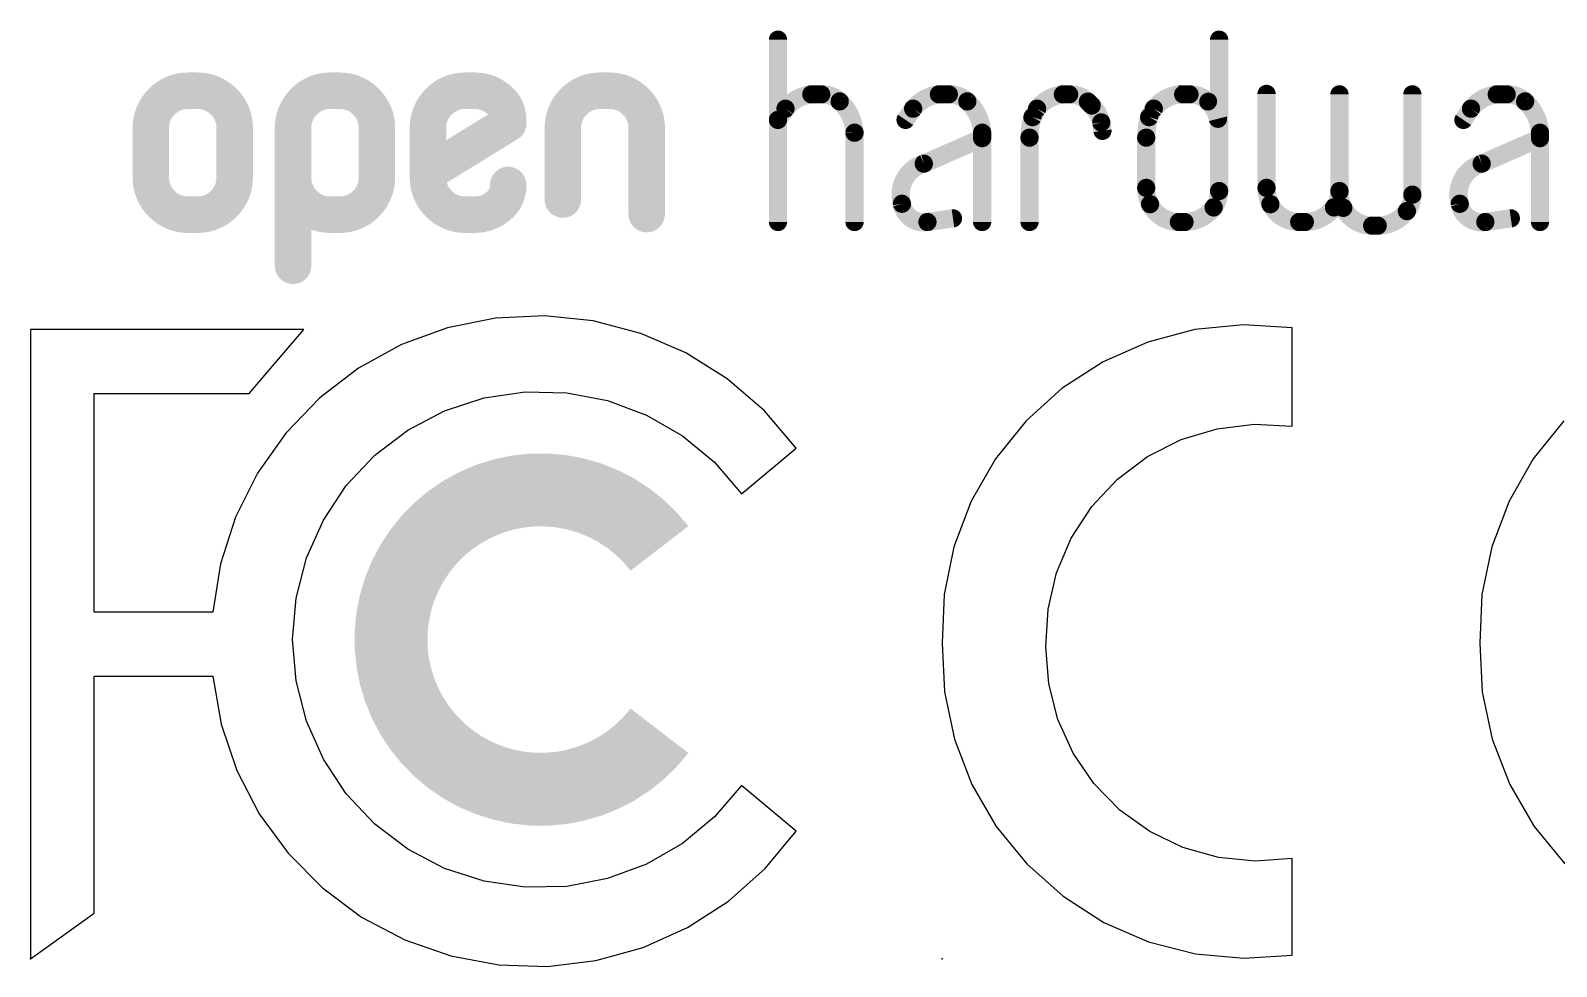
# Model space of a CAD drawing. Extents: x 0 to 129, y -3 to 21.
# Drawn here: x 58.42 to 69.05, y -0.05 to 6.46 of the extents above; entities that cross this region are included whole.
import ezdxf

# ---------------------------------------------------------------- set-up
doc = ezdxf.new("R2010")
doc.units = 0
doc.layers.add('21', color=253, linetype='CONTINUOUS')
doc.layers.add('23', color=7, linetype='CONTINUOUS')

msp = doc.modelspace()

# ---------------------------------------------------------------- linework, layer by layer
at = {"layer": '21'}
for p, q in [((62.0012, 4.4774), (61.6602, 4.4614)), ((62.3407, 4.4416), (62.0012, 4.4774)), ((60.325, 4.3815), (58.42, 4.3815)), ((58.42, 4.3815), (58.42, 0)), ((59.944, 3.937), (60.325, 4.3815)), ((61.3255, 4.3941), (61.0049, 4.2771)), ((61.6602, 4.4614), (61.3255, 4.3941)), ((62.6709, 4.355), (62.3407, 4.4416)), ((66.5315, 4.3811), (66.2032, 4.2946)), ((66.8695, 4.4145), (66.5315, 4.3811)), ((67.2084, 4.3942), (66.8695, 4.4145)), ((67.2084, 3.7084), (67.2084, 4.3942)), ((61.0049, 4.2771), (60.7055, 4.113)), ((62.9842, 4.2195), (62.6709, 4.355)), ((66.2032, 4.2946), (65.8926, 4.1574)), ((63.2735, 4.0383), (62.9842, 4.2195)), ((65.8926, 4.1574), (65.6076, 3.9728)), ((60.7055, 4.113), (60.4345, 3.9055)), ((58.8645, 2.413), (58.8645, 3.937)), ((58.8645, 3.937), (59.944, 3.937)), ((61.5799, 3.9054), (61.8661, 3.9476)), ((61.8661, 3.9476), (62.1553, 3.9416)), ((62.1553, 3.9416), (62.4394, 3.8873)), ((63.5321, 3.8154), (63.2735, 4.0383)), ((65.6076, 3.9728), (65.3553, 3.7455)), ((60.4345, 3.9055), (60.1978, 3.6595)), ((61.3048, 3.816), (61.5799, 3.9054)), ((62.4394, 3.8873), (62.7106, 3.7865)), ((61.0484, 3.6819), (61.3048, 3.816)), ((62.7106, 3.7865), (62.9611, 3.6419)), ((63.754, 3.556), (63.5321, 3.8154)), ((65.3553, 3.7455), (65.1421, 3.4812)), ((66.6868, 3.6914), (66.9468, 3.7227)), ((66.9468, 3.7227), (67.2084, 3.7084)), ((69.1018, 3.7455), (68.8886, 3.4812)), ((60.1978, 3.6595), (60.001, 3.3805)), ((60.818, 3.507), (61.0484, 3.6819)), ((62.9611, 3.6419), (63.184, 3.4575)), ((66.2024, 3.497), (66.4361, 3.6154)), ((66.4361, 3.6154), (66.6868, 3.6914)), ((63.373, 3.2385), (63.754, 3.556)), ((60.62, 3.2962), (60.818, 3.507)), ((63.184, 3.4575), (63.373, 3.2385)), ((65.1421, 3.4812), (64.9734, 3.1866)), ((65.9929, 3.3398), (66.2024, 3.497)), ((68.8886, 3.4812), (68.7199, 3.1866)), ((60.001, 3.3805), (59.8487, 3.075)), ((60.4599, 3.0552), (60.62, 3.2962)), ((65.8138, 3.1486), (65.9929, 3.3398)), ((64.9734, 3.1866), (64.8533, 2.8689)), ((65.6706, 2.9293), (65.8138, 3.1486)), ((68.7199, 3.1866), (68.5998, 2.8689)), ((59.8487, 3.075), (59.7442, 2.75)), ((60.3422, 2.791), (60.4599, 3.0552)), ((65.5677, 2.6884), (65.6706, 2.9293)), ((60.2703, 2.5108), (60.3422, 2.791)), ((64.8533, 2.8689), (64.785, 2.5363)), ((68.5998, 2.8689), (68.5315, 2.5363)), ((59.7442, 2.75), (59.69, 2.413)), ((65.5082, 2.4333), (65.5677, 2.6884)), ((60.2461, 2.2225), (60.2703, 2.5108)), ((64.785, 2.5363), (64.77, 2.1971)), ((68.5315, 2.5363), (68.5165, 2.1971)), ((59.69, 2.413), (58.8645, 2.413)), ((65.4939, 2.1717), (65.5082, 2.4333)), ((60.2703, 1.9342), (60.2461, 2.2225)), ((64.77, 2.1971), (64.7868, 1.8597)), ((65.5133, 1.9153), (65.4939, 2.1717)), ((68.5165, 2.1971), (68.5333, 1.8597)), ((58.8645, 0.3175), (58.8645, 1.9685)), ((58.8645, 1.9685), (59.69, 1.9685)), ((59.69, 1.9685), (59.7489, 1.6336)), ((60.3422, 1.654), (60.2703, 1.9342)), ((65.577, 1.6661), (65.5133, 1.9153)), ((64.7868, 1.8597), (64.8568, 1.5292)), ((68.5333, 1.8597), (68.6033, 1.5292)), ((59.7489, 1.6336), (59.8576, 1.3115)), ((60.4599, 1.3898), (60.3422, 1.654)), ((65.6829, 1.4317), (65.577, 1.6661)), ((64.8568, 1.5292), (64.978, 1.2139)), ((68.6033, 1.5292), (68.7245, 1.2139)), ((60.62, 1.1488), (60.4599, 1.3898)), ((65.828, 1.2193), (65.6829, 1.4317)), ((59.8576, 1.3115), (60.0138, 1.0094)), ((63.373, 1.2065), (63.184, 0.9875)), ((63.754, 0.889), (63.373, 1.2065)), ((64.978, 1.2139), (65.1476, 0.9218)), ((66.0077, 1.0354), (65.828, 1.2193)), ((68.7245, 1.2139), (68.8941, 0.9218)), ((60.818, 0.938), (60.62, 1.1488)), ((60.0138, 1.0094), (60.2138, 0.7345)), ((63.184, 0.9875), (62.9611, 0.8031)), ((66.2166, 0.8854), (66.0077, 1.0354)), ((61.0484, 0.7631), (60.818, 0.938)), ((63.5367, 0.6275), (63.754, 0.889)), ((65.1476, 0.9218), (65.3612, 0.6601)), ((66.4484, 0.774), (66.2166, 0.8854)), ((68.8941, 0.9218), (69.1077, 0.6601)), ((61.3048, 0.629), (61.0484, 0.7631)), ((62.9611, 0.8031), (62.7106, 0.6585)), ((66.696, 0.7045), (66.4484, 0.774)), ((60.2138, 0.7345), (60.453, 0.4929)), ((62.7106, 0.6585), (62.4394, 0.5577)), ((65.3612, 0.6601), (65.6135, 0.4354)), ((66.9519, 0.6791), (66.696, 0.7045)), ((67.2084, 0.6985), (66.9519, 0.6791)), ((67.2084, 0.0254), (67.2084, 0.6985)), ((61.5799, 0.5396), (61.3048, 0.629)), ((61.8661, 0.4974), (61.5799, 0.5396)), ((62.4394, 0.5577), (62.1553, 0.5034)), ((63.2824, 0.4018), (63.5367, 0.6275)), ((60.453, 0.4929), (60.726, 0.2902)), ((62.1553, 0.5034), (61.8661, 0.4974)), ((65.6135, 0.4354), (65.898, 0.2534)), ((62.997, 0.217), (63.2824, 0.4018)), ((58.42, 0), (58.8645, 0.3175)), ((60.726, 0.2902), (61.0265, 0.131)), ((62.6869, 0.0776), (62.997, 0.217)), ((65.898, 0.2534), (66.2078, 0.1187)), ((61.0265, 0.131), (61.3476, 0.0191)), ((66.2078, 0.1187), (66.535, 0.0346)), ((61.3476, 0.0191), (61.6818, -0.043)), ((62.3593, -0.0135), (62.6869, 0.0776)), ((66.535, 0.0346), (66.8713, 0.0032)), ((66.8713, 0.0032), (67.2084, 0.0254)), ((61.6818, -0.043), (62.0217, -0.054)), ((62.0217, -0.054), (62.3593, -0.0135))]:
    msp.add_line(p, q, dxfattribs=at)
for points, const_width in [([(63.627, 5.842), (63.627, 6.4008)], 0.127), ([(66.7004, 5.3467), (66.7004, 6.4008)], 0.127), ([(59.5158, 6.0452), (59.5848, 6.0452)], 0.254), ([(60.5064, 6.0452), (60.5754, 6.0452)], 0.254), ([(61.4462, 6.0452), (61.5152, 6.0452)], 0.254), ([(62.386, 6.0452), (62.455, 6.0452)], 0.254), ([(59.3326, 5.9672), (59.3362, 5.9708)], 0.254), ([(59.7644, 5.9708), (59.768, 5.9672)], 0.254), ([(60.3232, 5.9672), (60.3268, 5.9708)], 0.254), ([(60.755, 5.9708), (60.7586, 5.9672)], 0.254), ([(61.263, 5.9672), (61.2666, 5.9708)], 0.254), ([(61.6948, 5.9708), (61.6984, 5.9672)], 0.254), ([(62.2028, 5.9672), (62.2064, 5.9708)], 0.254), ([(62.6346, 5.9708), (62.6382, 5.9672)], 0.254), ([(63.9282, 6.0198), (63.8592, 6.0198)], 0.127), ([(64.8172, 6.0198), (64.7482, 6.0198)], 0.127), ([(65.6554, 6.0198), (65.6118, 6.0198)], 0.127), ([(66.4936, 6.0198), (66.45, 6.0198)], 0.127), ([(67.0306, 6.0231), (67.0306, 5.3686)], 0.127), ([(67.5386, 6.0198), (67.5386, 5.3467)], 0.127), ([(68.0466, 5.3213), (68.0466, 6.0198)], 0.127), ([(68.7034, 6.0198), (68.6344, 6.0198)], 0.127), ([(63.6796, 5.92), (63.627, 5.842)], 0.127), ([(64.5686, 5.92), (64.516, 5.842)], 0.127), ([(65.4322, 5.92), (65.4001, 5.8612)], 0.127), ([(65.786, 5.969), (65.8125, 5.9425)], 0.127), ([(66.245, 5.92), (66.2129, 5.8612)], 0.127), ([(68.4548, 5.92), (68.4022, 5.842)], 0.127), ([(59.2582, 5.4392), (59.2582, 5.7876)], 0.254), ([(59.8424, 5.7876), (59.8424, 5.4392)], 0.254), ([(60.2488, 5.7912), (60.2488, 5.7876)], 0.254), ([(60.2488, 5.4392), (60.2488, 5.7876)], 0.254), ([(60.833, 5.7876), (60.833, 5.4392)], 0.254), ([(61.1886, 5.4392), (61.1886, 5.7876)], 0.254), ([(61.7474, 5.8166), (61.2104, 5.4864)], 0.254), ([(62.1284, 5.2868), (62.1284, 5.7876)], 0.254), ([(62.7126, 5.7876), (62.7126, 5.1852)], 0.254), ([(63.627, 5.1308), (63.627, 5.842)], 0.127), ([(65.8793, 5.8244), (65.8876, 5.7658)], 0.127), ([(64.1604, 5.1308), (64.1604, 5.7527)], 0.127), ([(64.643, 5.5372), (65.0494, 5.715)], 0.127), ([(65.0494, 5.715), (65.0494, 5.7527)], 0.127), ([(65.0494, 5.1308), (65.0494, 5.715)], 0.127), ([(65.3796, 5.7183), (65.3796, 5.1308)], 0.127), ([(66.1924, 5.7183), (66.1924, 5.3686)], 0.127), ([(68.5292, 5.5372), (68.9356, 5.715)], 0.127), ([(68.9356, 5.715), (68.9356, 5.7527)], 0.127), ([(68.9356, 5.1308), (68.9356, 5.715)], 0.127), ([(60.2488, 5.4392), (60.2488, 4.826)], 0.254), ([(59.3362, 5.256), (59.3326, 5.2596)], 0.254), ([(59.768, 5.2596), (59.7644, 5.256)], 0.254), ([(60.3268, 5.256), (60.3232, 5.2596)], 0.254), ([(60.7586, 5.2596), (60.755, 5.256)], 0.254), ([(61.2666, 5.256), (61.263, 5.2596)], 0.254), ([(61.6984, 5.2596), (61.6948, 5.256)], 0.254), ([(67.5386, 5.3467), (67.5386, 5.3432)], 0.127), ([(59.5848, 5.1816), (59.5158, 5.1816)], 0.254), ([(60.5754, 5.1816), (60.5064, 5.1816)], 0.254), ([(61.5152, 5.1816), (61.4462, 5.1816)], 0.254), ([(64.6684, 5.1308), (64.8462, 5.1562)], 0.127), ([(68.5546, 5.1308), (68.7324, 5.1562)], 0.127), ([(66.4202, 5.1308), (66.4591, 5.1308)], 0.127), ([(67.2584, 5.1308), (67.2973, 5.1308)], 0.127), ([(67.7664, 5.1054), (67.8053, 5.1054)], 0.127)]:
    msp.add_lwpolyline(points, dxfattribs=dict(at, const_width=const_width))
for points, const_width in [([(63.6588, 6.4008, 1), (63.5953, 6.4008)], 0.0635), ([(66.7322, 6.4008, 1), (66.6686, 6.4008)], 0.0635), ([(59.5158, 6.0452, 0.199), (59.3362, 5.9708)], 0.254), ([(59.5158, 6.1087, 1), (59.5158, 5.9817)], 0.127), ([(59.5158, 5.9817, 1), (59.5158, 6.1087)], 0.127), ([(59.7644, 5.9708, 0.199), (59.5848, 6.0452)], 0.254), ([(59.5848, 6.1087, 1), (59.5848, 5.9817)], 0.127), ([(59.5848, 5.9817, 1), (59.5848, 6.1087)], 0.127), ([(60.5064, 6.0452, 0.199), (60.3268, 5.9708)], 0.254), ([(60.5064, 6.1087, 1), (60.5064, 5.9817)], 0.127), ([(60.5064, 5.9817, 1), (60.5064, 6.1087)], 0.127), ([(60.755, 5.9708, 0.199), (60.5754, 6.0452)], 0.254), ([(60.5754, 6.1087, 1), (60.5754, 5.9817)], 0.127), ([(60.5754, 5.9817, 1), (60.5754, 6.1087)], 0.127), ([(61.4462, 6.0452, 0.199), (61.2666, 5.9708)], 0.254), ([(61.4462, 6.1087, 1), (61.4462, 5.9817)], 0.127), ([(61.4462, 5.9817, 1), (61.4462, 6.1087)], 0.127), ([(61.6948, 5.9708, 0.199), (61.5152, 6.0452)], 0.254), ([(61.5152, 6.1087, 1), (61.5152, 5.9817)], 0.127), ([(61.5152, 5.9817, 1), (61.5152, 6.1087)], 0.127), ([(62.386, 6.0452, 0.199), (62.2064, 5.9708)], 0.254), ([(62.386, 6.1087, 1), (62.386, 5.9817)], 0.127), ([(62.386, 5.9817, 1), (62.386, 6.1087)], 0.127), ([(62.6346, 5.9708, 0.199), (62.455, 6.0452)], 0.254), ([(62.455, 6.1087, 1), (62.455, 5.9817)], 0.127), ([(62.455, 5.9817, 1), (62.455, 6.1087)], 0.127), ([(59.3326, 5.9672, 0.1989), (59.2582, 5.7876)], 0.254), ([(59.2877, 6.0121, 1), (59.3775, 5.9223)], 0.127), ([(59.2913, 6.0157, 1), (59.3811, 5.9259)], 0.127), ([(59.3775, 5.9223, 1), (59.2877, 6.0121)], 0.127), ([(59.3811, 5.9259, 1), (59.2913, 6.0157)], 0.127), ([(59.8093, 6.0157, 1), (59.7195, 5.9259)], 0.127), ([(59.8424, 5.7876, 0.1989), (59.768, 5.9672)], 0.254), ([(59.8129, 6.0121, 1), (59.7231, 5.9223)], 0.127), ([(59.7195, 5.9259, 1), (59.8093, 6.0157)], 0.127), ([(59.7231, 5.9223, 1), (59.8129, 6.0121)], 0.127), ([(60.3232, 5.9672, 0.1989), (60.2488, 5.7876)], 0.254), ([(60.2783, 6.0121, 1), (60.3681, 5.9223)], 0.127), ([(60.2819, 6.0157, 1), (60.3717, 5.9259)], 0.127), ([(60.3681, 5.9223, 1), (60.2783, 6.0121)], 0.127), ([(60.3717, 5.9259, 1), (60.2819, 6.0157)], 0.127), ([(60.7999, 6.0157, 1), (60.7101, 5.9259)], 0.127), ([(60.833, 5.7876, 0.1989), (60.7586, 5.9672)], 0.254), ([(60.8035, 6.0121, 1), (60.7137, 5.9223)], 0.127), ([(60.7101, 5.9259, 1), (60.7999, 6.0157)], 0.127), ([(60.7137, 5.9223, 1), (60.8035, 6.0121)], 0.127), ([(61.263, 5.9672, 0.1989), (61.1886, 5.7876)], 0.254), ([(61.2181, 6.0121, 1), (61.3079, 5.9223)], 0.127), ([(61.2217, 6.0157, 1), (61.3115, 5.9259)], 0.127), ([(61.3079, 5.9223, 1), (61.2181, 6.0121)], 0.127), ([(61.3115, 5.9259, 1), (61.2217, 6.0157)], 0.127), ([(61.7397, 6.0157, 1), (61.6499, 5.9259)], 0.127), ([(61.7474, 5.8384, 0.1989), (61.6984, 5.9672)], 0.254), ([(61.7446, 6.0108, 1), (61.6522, 5.9236)], 0.127), ([(61.6499, 5.9259, 1), (61.7397, 6.0157)], 0.127), ([(61.6535, 5.9223, 1), (61.7433, 6.0121)], 0.127), ([(62.2028, 5.9672, 0.1989), (62.1284, 5.7876)], 0.254), ([(62.1579, 6.0121, 1), (62.2477, 5.9223)], 0.127), ([(62.1615, 6.0157, 1), (62.2513, 5.9259)], 0.127), ([(62.2477, 5.9223, 1), (62.1579, 6.0121)], 0.127), ([(62.2513, 5.9259, 1), (62.1615, 6.0157)], 0.127), ([(62.6795, 6.0157, 1), (62.5897, 5.9259)], 0.127), ([(62.7126, 5.7876, 0.1989), (62.6382, 5.9672)], 0.254), ([(62.6831, 6.0121, 1), (62.5933, 5.9223)], 0.127), ([(62.5897, 5.9259, 1), (62.6795, 6.0157)], 0.127), ([(62.5933, 5.9223, 1), (62.6831, 6.0121)], 0.127), ([(63.8592, 6.0198, 0.1989), (63.6796, 5.92)], 0.127), ([(63.8592, 6.0515, 1), (63.8592, 5.9881)], 0.0635), ([(63.8628, 5.9883, 1), (63.8556, 6.0513)], 0.0635), ([(64.057, 5.9708, 0.1991), (63.9282, 6.0198)], 0.127), ([(63.9273, 6.0515, 1), (63.9291, 5.9881)], 0.0635), ([(63.9282, 5.9881, 1), (63.9282, 6.0515)], 0.0635), ([(64.7482, 6.0198, 0.1989), (64.5686, 5.92)], 0.127), ([(64.7482, 6.0515, 1), (64.7482, 5.9881)], 0.0635), ([(64.7518, 5.9883, 1), (64.7446, 6.0513)], 0.0635), ([(64.946, 5.9708, 0.1991), (64.8172, 6.0198)], 0.127), ([(64.8163, 6.0515, 1), (64.8181, 5.9881)], 0.0635), ([(64.8172, 5.9881, 1), (64.8172, 6.0515)], 0.0635), ([(65.6118, 6.0198, 0.1989), (65.4322, 5.92)], 0.127), ([(65.6118, 6.0515, 1), (65.6118, 5.9881)], 0.0635), ([(65.6154, 5.9883, 1), (65.6082, 6.0513)], 0.0635), ([(65.7842, 5.9708, 0.1991), (65.6554, 6.0198)], 0.127), ([(65.6545, 6.0515, 1), (65.6563, 5.9881)], 0.0635), ([(65.6554, 5.9881, 1), (65.6554, 6.0515)], 0.0635), ([(66.4246, 6.0198, 0.1989), (66.245, 5.92)], 0.127), ([(66.45, 6.0515, 1), (66.45, 5.9881)], 0.0635), ([(66.4282, 5.9883, 1), (66.421, 6.0513)], 0.0635), ([(66.6224, 5.9708, 0.1991), (66.4936, 6.0198)], 0.127), ([(66.4927, 6.0515, 1), (66.4945, 5.9881)], 0.0635), ([(66.4936, 5.9881, 1), (66.4936, 6.0515)], 0.0635), ([(67.0624, 6.0231, 1), (66.9989, 6.0231)], 0.0635), ([(67.5704, 6.0198, 1), (67.5069, 6.0198)], 0.0635), ([(68.0784, 6.0198, 1), (68.0148, 6.0198)], 0.0635), ([(68.6344, 6.0198, 0.1989), (68.4548, 5.92)], 0.127), ([(68.6344, 6.0515, 1), (68.6344, 5.9881)], 0.0635), ([(68.638, 5.9883, 1), (68.6308, 6.0513)], 0.0635), ([(68.8322, 5.9708, 0.1991), (68.7034, 6.0198)], 0.127), ([(68.7025, 6.0515, 1), (68.7043, 5.9881)], 0.0635), ([(68.7034, 5.9881, 1), (68.7034, 6.0515)], 0.0635), ([(63.6547, 5.9397, 1), (63.7045, 5.9003)], 0.0635), ([(63.7059, 5.9022, 1), (63.6533, 5.9378)], 0.0635), ([(64.1604, 5.7527, 0.1993), (64.057, 5.9708)], 0.127), ([(64.0783, 5.9944, 1), (64.0357, 5.9472)], 0.0635), ([(64.0352, 5.9477, 1), (64.0788, 5.9939)], 0.0635), ([(64.5437, 5.9397, 1), (64.5935, 5.9003)], 0.0635), ([(64.5949, 5.9022, 1), (64.5423, 5.9378)], 0.0635), ([(65.0494, 5.7527, 0.1993), (64.946, 5.9708)], 0.127), ([(64.9673, 5.9944, 1), (64.9247, 5.9472)], 0.0635), ([(64.9242, 5.9477, 1), (64.9678, 5.9939)], 0.0635), ([(65.4073, 5.9397, 1), (65.4571, 5.9003)], 0.0635), ([(65.4601, 5.9048, 1), (65.4043, 5.9352)], 0.0635), ([(65.8085, 5.9915, 1), (65.7635, 5.9465)], 0.0635), ([(65.7624, 5.9477, 1), (65.806, 5.9939)], 0.0635), ([(65.8793, 5.8244, 0.1359), (65.8125, 5.9425)], 0.127), ([(65.835, 5.9649, 1), (65.79, 5.9201)], 0.0635), ([(65.79, 5.92, 1), (65.835, 5.965)], 0.0635), ([(66.2201, 5.9397, 1), (66.2699, 5.9003)], 0.0635), ([(66.2729, 5.9048, 1), (66.2171, 5.9352)], 0.0635), ([(66.6921, 5.8498, 0.1359), (66.6253, 5.9679)], 0.127), ([(66.6478, 5.9903, 1), (66.6028, 5.9455)], 0.0635), ([(66.6006, 5.9477, 1), (66.6442, 5.9939)], 0.0635), ([(68.4299, 5.9397, 1), (68.4797, 5.9003)], 0.0635), ([(68.4811, 5.9022, 1), (68.4285, 5.9378)], 0.0635), ([(68.9356, 5.7527, 0.1993), (68.8322, 5.9708)], 0.127), ([(68.8535, 5.9944, 1), (68.8109, 5.9472)], 0.0635), ([(68.8104, 5.9477, 1), (68.854, 5.9939)], 0.0635), ([(59.3217, 5.7876, 1), (59.1947, 5.7876)], 0.127), ([(59.1947, 5.7876, 1), (59.3217, 5.7876)], 0.127), ([(59.9059, 5.7876, 1), (59.7789, 5.7876)], 0.127), ([(59.7789, 5.7876, 1), (59.9059, 5.7876)], 0.127), ([(60.3123, 5.7912, 1), (60.1853, 5.7912)], 0.127), ([(60.3123, 5.7876, 1), (60.1853, 5.7876)], 0.127), ([(60.1853, 5.7876, 1), (60.3123, 5.7876)], 0.127), ([(60.1853, 5.7876, 1), (60.3123, 5.7876)], 0.127), ([(60.8965, 5.7876, 1), (60.7695, 5.7876)], 0.127), ([(60.7695, 5.7876, 1), (60.8965, 5.7876)], 0.127), ([(61.2521, 5.7876, 1), (61.1251, 5.7876)], 0.127), ([(61.1251, 5.7876, 1), (61.2521, 5.7876)], 0.127), ([(61.6839, 5.8402, 1), (61.8109, 5.8366)], 0.127), ([(61.7807, 5.7625, 1), (61.7141, 5.8707)], 0.127), ([(62.1919, 5.7876, 1), (62.0649, 5.7876)], 0.127), ([(62.0649, 5.7876, 1), (62.1919, 5.7876)], 0.127), ([(62.7761, 5.7876, 1), (62.6491, 5.7876)], 0.127), ([(62.6491, 5.7876, 1), (62.7761, 5.7876)], 0.127), ([(63.6588, 5.842, 1), (63.5953, 5.842)], 0.0635), ([(63.6007, 5.8598, 1), (63.6533, 5.8242)], 0.0635), ([(63.5953, 5.842, 1), (63.6588, 5.842)], 0.0635), ([(64.4897, 5.8598, 1), (64.5423, 5.8242)], 0.0635), ([(65.4001, 5.8612, 0.0713), (65.3796, 5.7183)], 0.127), ([(65.3722, 5.8764, 1), (65.428, 5.846)], 0.0635), ([(65.4306, 5.8523, 1), (65.3696, 5.8701)], 0.0635), ([(65.9107, 5.8289, 1), (65.8479, 5.8199)], 0.0635), ([(65.8485, 5.8167, 1), (65.9101, 5.8321)], 0.0635), ([(66.2129, 5.8612, 0.0713), (66.1924, 5.7183)], 0.127), ([(66.185, 5.8764, 1), (66.2408, 5.846)], 0.0635), ([(66.2434, 5.8523, 1), (66.1824, 5.8701)], 0.0635), ([(66.6613, 5.8421, 1), (66.7229, 5.8575)], 0.0635), ([(68.3759, 5.8598, 1), (68.4285, 5.8242)], 0.0635), ([(64.1922, 5.7527, 1), (64.1287, 5.7527)], 0.0635), ([(64.1287, 5.7511, 1), (64.1921, 5.7543)], 0.0635), ([(65.0812, 5.7527, 1), (65.0177, 5.7527)], 0.0635), ([(65.0177, 5.7511, 1), (65.0811, 5.7543)], 0.0635), ([(65.0812, 5.715, 1), (65.0177, 5.715)], 0.0635), ([(65.0177, 5.715, 1), (65.0812, 5.715)], 0.0635), ([(65.0621, 5.6859, 1), (65.0367, 5.7441)], 0.0635), ([(65.4113, 5.7183, 1), (65.3478, 5.7183)], 0.0635), ([(65.3479, 5.7183, 1), (65.4113, 5.7183)], 0.0635), ([(65.8562, 5.7613, 1), (65.919, 5.7703)], 0.0635), ([(66.2242, 5.7183, 1), (66.1607, 5.7183)], 0.0635), ([(66.1607, 5.7183, 1), (66.2241, 5.7183)], 0.0635), ([(68.9674, 5.7527, 1), (68.9039, 5.7527)], 0.0635), ([(68.9039, 5.7511, 1), (68.9673, 5.7543)], 0.0635), ([(68.9674, 5.715, 1), (68.9039, 5.715)], 0.0635), ([(68.9039, 5.715, 1), (68.9674, 5.715)], 0.0635), ([(68.9483, 5.6859, 1), (68.9229, 5.7441)], 0.0635), ([(59.2582, 5.4392, 0.1989), (59.3326, 5.2596)], 0.254), ([(59.3217, 5.4392, 1), (59.1947, 5.4392)], 0.127), ([(59.768, 5.2596, 0.1989), (59.8424, 5.4392)], 0.254), ([(59.9059, 5.4392, 1), (59.7789, 5.4392)], 0.127), ([(60.3123, 5.4392, 1), (60.1853, 5.4392)], 0.127), ([(60.2488, 5.4392, 0.1989), (60.3232, 5.2596)], 0.254), ([(60.3123, 5.4392, 1), (60.1853, 5.4392)], 0.127), ([(60.7586, 5.2596, 0.1989), (60.833, 5.4392)], 0.254), ([(60.8965, 5.4392, 1), (60.7695, 5.4392)], 0.127), ([(61.1886, 5.4392, 0.1989), (61.263, 5.2596)], 0.254), ([(61.2521, 5.4392, 1), (61.1251, 5.4392)], 0.127), ([(61.1771, 5.5405, 1), (61.2437, 5.4323)], 0.127), ([(64.643, 5.5372, 0.4142), (64.4906, 5.2578)], 0.127), ([(64.6303, 5.5663, 1), (64.6557, 5.5081)], 0.0635), ([(64.652, 5.5067, 1), (64.634, 5.5677)], 0.0635), ([(68.5292, 5.5372, 0.4142), (68.3768, 5.2578)], 0.127), ([(68.5165, 5.5663, 1), (68.5419, 5.5081)], 0.0635), ([(68.5382, 5.5067, 1), (68.5202, 5.5677)], 0.0635), ([(59.1947, 5.4392, 1), (59.3217, 5.4392)], 0.127), ([(59.7789, 5.4392, 1), (59.9059, 5.4392)], 0.127), ([(60.1853, 5.4392, 1), (60.3123, 5.4392)], 0.127), ([(60.7695, 5.4392, 1), (60.8965, 5.4392)], 0.127), ([(61.1251, 5.4392, 1), (61.2521, 5.4392)], 0.127), ([(61.6984, 5.2596, 0.1989), (61.7474, 5.3884)], 0.254), ([(61.8109, 5.3902, 1), (61.6839, 5.3866)], 0.127), ([(66.1924, 5.3686, 0.1164), (66.2192, 5.255)], 0.127), ([(66.2241, 5.3686, 1), (66.1607, 5.3686)], 0.0635), ([(67.0306, 5.3686, 0.1164), (67.0574, 5.255)], 0.127), ([(67.0623, 5.3686, 1), (66.9989, 5.3686)], 0.0635), ([(59.3775, 5.3045, 1), (59.2877, 5.2147)], 0.127), ([(59.3362, 5.256, 0.199), (59.5158, 5.1816)], 0.254), ([(59.3811, 5.3009, 1), (59.2913, 5.2111)], 0.127), ([(59.2877, 5.2147, 1), (59.3775, 5.3045)], 0.127), ([(59.2913, 5.2111, 1), (59.3811, 5.3009)], 0.127), ([(59.5848, 5.1816, 0.199), (59.7644, 5.256)], 0.254), ([(59.7195, 5.3009, 1), (59.8093, 5.2111)], 0.127), ([(59.7231, 5.3045, 1), (59.8129, 5.2147)], 0.127), ([(59.8093, 5.2111, 1), (59.7195, 5.3009)], 0.127), ([(59.8129, 5.2147, 1), (59.7231, 5.3045)], 0.127), ([(60.3681, 5.3045, 1), (60.2783, 5.2147)], 0.127), ([(60.3268, 5.256, 0.199), (60.5064, 5.1816)], 0.254), ([(60.3717, 5.3009, 1), (60.2819, 5.2111)], 0.127), ([(60.2783, 5.2147, 1), (60.3681, 5.3045)], 0.127), ([(60.2819, 5.2111, 1), (60.3717, 5.3009)], 0.127), ([(60.5754, 5.1816, 0.199), (60.755, 5.256)], 0.254), ([(60.7101, 5.3009, 1), (60.7999, 5.2111)], 0.127), ([(60.7137, 5.3045, 1), (60.8035, 5.2147)], 0.127), ([(60.7999, 5.2111, 1), (60.7101, 5.3009)], 0.127), ([(60.8035, 5.2147, 1), (60.7137, 5.3045)], 0.127), ([(61.3079, 5.3045, 1), (61.2181, 5.2147)], 0.127), ([(61.2666, 5.256, 0.199), (61.4462, 5.1816)], 0.254), ([(61.3115, 5.3009, 1), (61.2217, 5.2111)], 0.127), ([(61.2181, 5.2147, 1), (61.3079, 5.3045)], 0.127), ([(61.2217, 5.2111, 1), (61.3115, 5.3009)], 0.127), ([(61.5152, 5.1816, 0.199), (61.6948, 5.256)], 0.254), ([(61.6499, 5.3009, 1), (61.7397, 5.2111)], 0.127), ([(61.6522, 5.3032, 1), (61.7446, 5.216)], 0.127), ([(61.7397, 5.2111, 1), (61.6499, 5.3009)], 0.127), ([(61.7433, 5.2147, 1), (61.6535, 5.3045)], 0.127), ([(62.0649, 5.2868, 1), (62.1919, 5.2868)], 0.127), ([(64.4906, 5.2578, 0.4142), (64.6684, 5.1308)], 0.127), ([(64.5219, 5.263, 1), (64.4593, 5.2526)], 0.0635), ([(66.1607, 5.3686, 1), (66.2242, 5.3686)], 0.0635), ([(66.2192, 5.255, 0.2841), (66.4202, 5.1308)], 0.127), ([(66.2476, 5.2692, 1), (66.1908, 5.2408)], 0.0635), ([(66.6623, 5.2324, 0.1625), (66.7004, 5.3467)], 0.127), ([(66.6686, 5.3467, 1), (66.7322, 5.3467)], 0.0635), ([(66.7321, 5.3467, 1), (66.6687, 5.3467)], 0.0635), ([(66.9989, 5.3686, 1), (67.0624, 5.3686)], 0.0635), ([(67.0574, 5.255, 0.2841), (67.2584, 5.1308)], 0.127), ([(67.0858, 5.2692, 1), (67.029, 5.2408)], 0.0635), ([(67.5005, 5.2324, 0.1625), (67.5386, 5.3467)], 0.127), ([(67.5703, 5.3467, 1), (67.5069, 5.3467)], 0.0635), ([(67.5704, 5.3467, 1), (67.5069, 5.3467)], 0.0635), ([(67.5386, 5.3432, 0.1164), (67.5654, 5.2296)], 0.127), ([(67.5703, 5.3432, 1), (67.5069, 5.3432)], 0.0635), ([(67.5069, 5.3467, 1), (67.5704, 5.3467)], 0.0635), ([(67.5069, 5.3432, 1), (67.5704, 5.3432)], 0.0635), ([(68.0085, 5.207, 0.1625), (68.0466, 5.3213)], 0.127), ([(68.0148, 5.3213, 1), (68.0784, 5.3213)], 0.0635), ([(68.0783, 5.3213, 1), (68.0149, 5.3213)], 0.0635), ([(68.3768, 5.2578, 0.4142), (68.5546, 5.1308)], 0.127), ([(68.4081, 5.263, 1), (68.3455, 5.2526)], 0.0635), ([(59.5158, 5.2451, 1), (59.5158, 5.1181)], 0.127), ([(59.5158, 5.1181, 1), (59.5158, 5.2451)], 0.127), ([(59.5848, 5.2451, 1), (59.5848, 5.1181)], 0.127), ([(59.5848, 5.1181, 1), (59.5848, 5.2451)], 0.127), ([(60.5064, 5.2451, 1), (60.5064, 5.1181)], 0.127), ([(60.5064, 5.1181, 1), (60.5064, 5.2451)], 0.127), ([(60.5754, 5.2451, 1), (60.5754, 5.1181)], 0.127), ([(60.5754, 5.1181, 1), (60.5754, 5.2451)], 0.127), ([(61.4462, 5.2451, 1), (61.4462, 5.1181)], 0.127), ([(61.4462, 5.1181, 1), (61.4462, 5.2451)], 0.127), ([(61.5152, 5.2451, 1), (61.5152, 5.1181)], 0.127), ([(61.5152, 5.1181, 1), (61.5152, 5.2451)], 0.127), ([(62.6491, 5.1852, 1), (62.7761, 5.1852)], 0.127), ([(64.4601, 5.2488, 1), (64.5211, 5.2668)], 0.0635), ([(64.8507, 5.1248, 1), (64.8417, 5.1876)], 0.0635), ([(66.1908, 5.2408, 1), (66.2476, 5.2692)], 0.0635), ([(66.4591, 5.1308, 0.2361), (66.6623, 5.2324)], 0.127), ([(66.6369, 5.2515, 1), (66.6877, 5.2133)], 0.0635), ([(66.6877, 5.2133, 1), (66.6369, 5.2515)], 0.0635), ([(67.029, 5.2408, 1), (67.0858, 5.2692)], 0.0635), ([(67.2973, 5.1308, 0.2361), (67.5005, 5.2324)], 0.127), ([(67.4751, 5.2515, 1), (67.5259, 5.2133)], 0.0635), ([(67.5259, 5.2133, 1), (67.4751, 5.2515)], 0.0635), ([(67.5654, 5.2296, 0.2841), (67.7664, 5.1054)], 0.127), ([(67.5938, 5.2438, 1), (67.537, 5.2154)], 0.0635), ([(67.537, 5.2154, 1), (67.5938, 5.2438)], 0.0635), ([(67.8053, 5.1054, 0.2361), (68.0085, 5.207)], 0.127), ([(67.9831, 5.2261, 1), (68.0339, 5.1879)], 0.0635), ([(68.0339, 5.1879, 1), (67.9831, 5.2261)], 0.0635), ([(68.3463, 5.2488, 1), (68.4073, 5.2668)], 0.0635), ([(68.7369, 5.1248, 1), (68.7279, 5.1876)], 0.0635), ([(63.5953, 5.1308, 1), (63.6588, 5.1308)], 0.0635), ([(64.1287, 5.1308, 1), (64.1922, 5.1308)], 0.0635), ([(64.6639, 5.1622, 1), (64.6729, 5.0994)], 0.0635), ([(64.6736, 5.0995, 1), (64.6632, 5.1621)], 0.0635), ([(65.0177, 5.1308, 1), (65.0812, 5.1308)], 0.0635), ([(65.3478, 5.1308, 1), (65.4113, 5.1308)], 0.0635), ([(66.4202, 5.1625, 1), (66.4202, 5.0991)], 0.0635), ([(66.4202, 5.0991, 1), (66.4202, 5.1625)], 0.0635), ([(66.4591, 5.1625, 1), (66.4591, 5.0991)], 0.0635), ([(66.4591, 5.0991, 1), (66.4591, 5.1625)], 0.0635), ([(67.2584, 5.1625, 1), (67.2584, 5.0991)], 0.0635), ([(67.2584, 5.0991, 1), (67.2584, 5.1625)], 0.0635), ([(67.2973, 5.1625, 1), (67.2973, 5.0991)], 0.0635), ([(67.2973, 5.0991, 1), (67.2973, 5.1625)], 0.0635), ([(67.7664, 5.1372, 1), (67.7664, 5.0737)], 0.0635), ([(67.7664, 5.0737, 1), (67.7664, 5.1371)], 0.0635), ([(67.8053, 5.1372, 1), (67.8053, 5.0737)], 0.0635), ([(67.8053, 5.0737, 1), (67.8053, 5.1372)], 0.0635), ([(68.5501, 5.1622, 1), (68.5591, 5.0994)], 0.0635), ([(68.5598, 5.0995, 1), (68.5494, 5.1621)], 0.0635), ([(68.9039, 5.1308, 1), (68.9674, 5.1308)], 0.0635), ([(60.1853, 4.826, 1), (60.3123, 4.826)], 0.127), ([(62.8015, 2.8575, 2.9459), (62.8015, 1.5875)], 0.508)]:
    msp.add_lwpolyline(points, format="xyb", dxfattribs=dict(at, const_width=const_width))
at = {"layer": '23'}
for p in [(58.42, 0), (64.77, 0)]:
    msp.add_point(p, dxfattribs=at)

doc.saveas('drawing.dxf')
